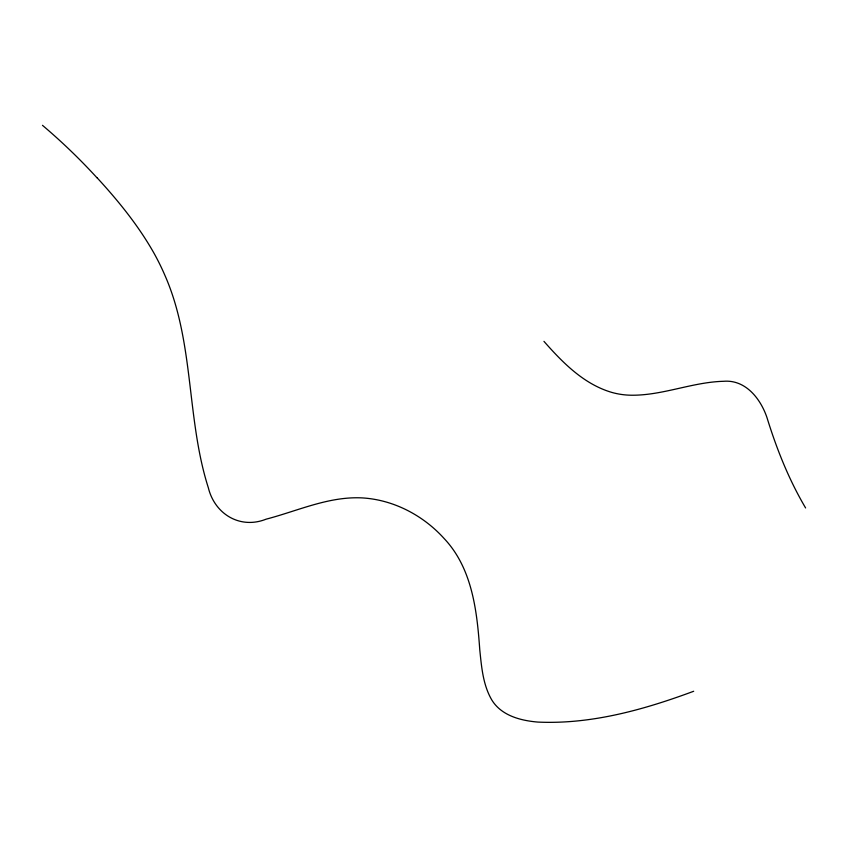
<?xml version="1.0" encoding="UTF-8"?>
<svg xmlns="http://www.w3.org/2000/svg" width="848" height="848" viewBox="0 0 848 848"><rect width="100%" height="100%" fill="white"/><g stroke="black" fill="none" stroke-linecap="round" stroke-linejoin="round"><path stroke-width="1.27" d="M693.696 691.258C644.045 709.691 591.363 724.51 537.929 722.083C520.693 720.652 501.285 715.68 491.734 699.865C482.925 684.728 481.547 666.814 479.767 649.769C477 610.793 472.219 568.245 444.108 538.501C423.205 515.351 393.514 499.737 362.181 497.903C328.738 496.207 297.796 510.909 266.134 519.167C240.302 529.491 214.83 514.312 208.343 487.791C186.21 418.456 194.531 342.136 164.65 274.752A228.801 186.73 35.4 0 0 153.658 252.598C138.15 225.271 118.201 200.743 96.99 177.656M543.96 341.362C562.659 362.615 583.795 384.176 611.737 392.391A68.953 62.402 -2.8 0 0 631.262 395.221C662.68 395.56 692.275 382.109 723.567 381.293C745.583 379.427 760.571 398.74 766.952 417.523C776.662 448.995 788.82 479.544 805.6 507.952M42.474 125.324A464.11 354.347 34.9 0 1 96.916 177.72"/></g></svg>
